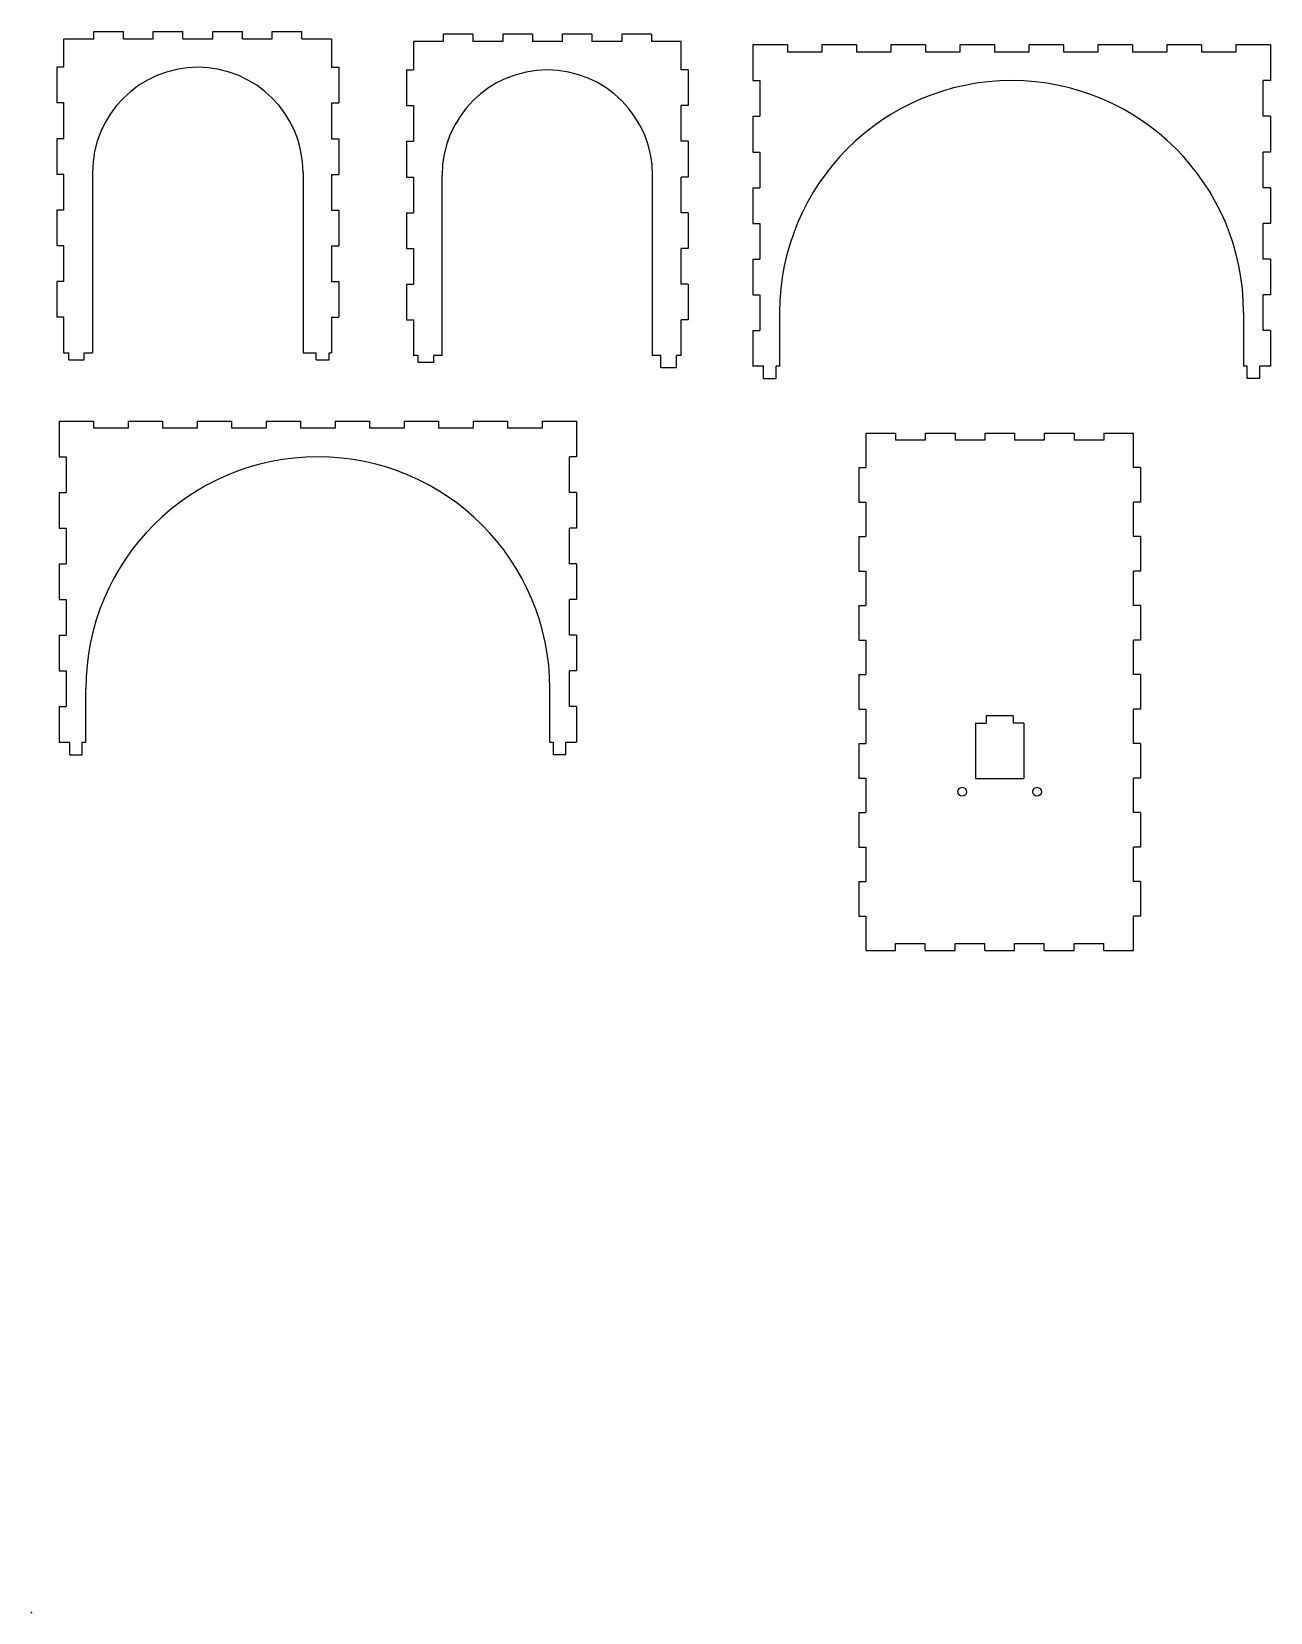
# Model space of a CAD drawing. Header units: centimetres. Extents: x 0 to 69.4, y 0 to 88.6.
import ezdxf

# ---------------------------------------------------------------- set-up
doc = ezdxf.new("R2010")
doc.units = ezdxf.units.CM
doc.header["$MEASUREMENT"] = 0
doc.layers.add('camholder v1_VISIBLE', color=7, linetype='Continuous')

msp = doc.modelspace()

# ---------------------------------------------------------------- linework, layer by layer
at = {"layer": 'camholder v1_VISIBLE'}
for p, q in [((3.478, 88.188), (3.478, 88.588)), ((3.478, 88.588), (5.145, 88.588)), ((5.145, 88.188), (5.145, 88.588)), ((6.812, 88.188), (6.812, 88.588)), ((6.812, 88.588), (8.478, 88.588)), ((8.478, 88.188), (8.478, 88.588)), ((10.145, 88.188), (10.145, 88.588)), ((10.145, 88.588), (11.812, 88.588)), ((11.812, 88.188), (11.812, 88.588)), ((13.478, 88.588), (15.145, 88.588)), ((13.478, 88.188), (13.478, 88.588)), ((15.145, 88.188), (15.145, 88.588)), ((1.812, 86.588), (1.812, 88.188)), ((1.812, 88.188), (3.478, 88.188)), ((5.145, 88.188), (6.812, 88.188)), ((8.478, 88.188), (10.145, 88.188)), ((11.812, 88.188), (13.478, 88.188)), ((15.145, 88.188), (16.812, 88.188)), ((16.812, 88.188), (16.812, 86.588)), ((21.398, 88.039), (21.398, 86.439)), ((23.064, 88.039), (21.398, 88.039)), ((23.064, 88.439), (23.064, 88.039)), ((24.731, 88.439), (23.064, 88.439)), ((24.731, 88.439), (24.731, 88.039)), ((26.398, 88.039), (24.731, 88.039)), ((26.398, 88.439), (26.398, 88.039)), ((28.064, 88.439), (26.398, 88.439)), ((28.064, 88.439), (28.064, 88.039)), ((29.731, 88.039), (28.064, 88.039)), ((29.731, 88.439), (29.731, 88.039)), ((31.398, 88.439), (29.731, 88.439)), ((31.398, 88.439), (31.398, 88.039)), ((33.064, 88.039), (31.398, 88.039)), ((33.064, 88.439), (33.064, 88.039)), ((34.731, 88.439), (33.064, 88.439)), ((34.731, 88.439), (34.731, 88.039)), ((36.398, 88.039), (34.731, 88.039)), ((36.398, 86.439), (36.398, 88.039)), ((42.346, 87.841), (40.413, 87.841)), ((40.413, 87.841), (40.413, 85.841)), ((42.346, 87.841), (42.346, 87.441)), ((44.279, 87.841), (44.279, 87.441)), ((46.213, 87.841), (44.279, 87.841)), ((46.213, 87.841), (46.213, 87.441)), ((48.146, 87.841), (48.146, 87.441)), ((50.079, 87.841), (48.146, 87.841)), ((50.079, 87.841), (50.079, 87.441)), ((52.013, 87.841), (52.013, 87.441)), ((53.946, 87.841), (52.013, 87.841)), ((53.946, 87.841), (53.946, 87.441)), ((55.879, 87.841), (55.879, 87.441)), ((57.813, 87.841), (55.879, 87.841)), ((57.813, 87.841), (57.813, 87.441)), ((59.746, 87.841), (59.746, 87.441)), ((61.679, 87.841), (59.746, 87.841)), ((61.679, 87.841), (61.679, 87.441)), ((63.613, 87.841), (63.613, 87.441)), ((65.546, 87.841), (63.613, 87.841)), ((65.546, 87.841), (65.546, 87.441)), ((69.413, 87.841), (67.479, 87.841)), ((67.479, 87.841), (67.479, 87.441)), ((69.413, 87.841), (69.413, 85.841)), ((44.279, 87.441), (42.346, 87.441)), ((48.146, 87.441), (46.213, 87.441)), ((52.013, 87.441), (50.079, 87.441)), ((55.879, 87.441), (53.946, 87.441)), ((59.746, 87.441), (57.813, 87.441)), ((63.613, 87.441), (61.679, 87.441)), ((67.479, 87.441), (65.546, 87.441)), ((1.812, 86.588), (1.412, 86.588)), ((1.412, 86.588), (1.412, 84.588)), ((16.812, 86.588), (17.212, 86.588)), ((17.212, 86.588), (17.212, 84.588)), ((20.998, 86.439), (21.398, 86.439)), ((20.998, 86.439), (20.998, 84.439)), ((36.798, 86.439), (36.398, 86.439)), ((36.798, 86.439), (36.798, 84.439)), ((40.413, 85.841), (40.813, 85.841)), ((40.813, 85.841), (40.813, 83.841)), ((69.413, 85.841), (69.013, 85.841)), ((69.013, 83.841), (69.013, 85.841)), ((1.812, 84.588), (1.412, 84.588)), ((1.812, 82.588), (1.812, 84.588)), ((16.812, 84.588), (17.212, 84.588)), ((16.812, 84.588), (16.812, 82.588)), ((20.998, 84.439), (21.398, 84.439)), ((21.398, 84.439), (21.398, 82.439)), ((36.798, 84.439), (36.398, 84.439)), ((36.398, 82.439), (36.398, 84.439)), ((40.413, 83.841), (40.813, 83.841)), ((40.413, 83.841), (40.413, 81.841)), ((69.413, 83.841), (69.013, 83.841)), ((69.413, 83.841), (69.413, 81.841)), ((1.412, 82.588), (1.412, 80.588)), ((1.812, 82.588), (1.412, 82.588)), ((16.812, 82.588), (17.212, 82.588)), ((17.212, 82.588), (17.212, 80.588)), ((20.998, 82.439), (20.998, 80.439)), ((20.998, 82.439), (21.398, 82.439)), ((36.798, 82.439), (36.398, 82.439)), ((36.798, 82.439), (36.798, 80.439)), ((40.413, 81.841), (40.813, 81.841)), ((40.813, 81.841), (40.813, 79.841)), ((69.413, 81.841), (69.013, 81.841)), ((69.013, 79.841), (69.013, 81.841)), ((3.412, 80.688), (3.412, 70.588)), ((15.212, 80.688), (15.212, 70.588)), ((1.812, 80.588), (1.412, 80.588)), ((1.812, 78.588), (1.812, 80.588)), ((16.812, 80.588), (17.212, 80.588)), ((16.812, 80.588), (16.812, 78.588)), ((20.998, 80.439), (21.398, 80.439)), ((21.398, 80.439), (21.398, 78.439)), ((22.998, 70.439), (22.998, 80.539)), ((34.798, 70.439), (34.798, 80.539)), ((36.798, 80.439), (36.398, 80.439)), ((36.398, 78.439), (36.398, 80.439)), ((40.413, 79.841), (40.813, 79.841)), ((40.413, 79.841), (40.413, 77.841)), ((69.413, 79.841), (69.013, 79.841)), ((69.413, 79.841), (69.413, 77.841)), ((1.812, 78.588), (1.412, 78.588)), ((1.412, 78.588), (1.412, 76.588)), ((16.812, 78.588), (17.212, 78.588)), ((17.212, 78.588), (17.212, 76.588)), ((20.998, 78.439), (21.398, 78.439)), ((20.998, 78.439), (20.998, 76.439)), ((36.798, 78.439), (36.398, 78.439)), ((36.798, 78.439), (36.798, 76.439)), ((40.413, 77.841), (40.813, 77.841)), ((40.813, 77.841), (40.813, 75.841)), ((69.013, 75.841), (69.013, 77.841)), ((69.413, 77.841), (69.013, 77.841)), ((1.812, 76.588), (1.412, 76.588)), ((1.812, 74.588), (1.812, 76.588)), ((16.812, 76.588), (17.212, 76.588)), ((16.812, 76.588), (16.812, 74.588)), ((20.998, 76.439), (21.398, 76.439)), ((21.398, 76.439), (21.398, 74.439)), ((36.798, 76.439), (36.398, 76.439)), ((36.398, 74.439), (36.398, 76.439)), ((40.413, 75.841), (40.813, 75.841)), ((40.413, 75.841), (40.413, 73.841)), ((69.413, 75.841), (69.013, 75.841)), ((69.413, 75.841), (69.413, 73.841)), ((1.412, 74.588), (1.412, 72.588)), ((1.812, 74.588), (1.412, 74.588)), ((16.812, 74.588), (17.212, 74.588)), ((17.212, 74.588), (17.212, 72.588)), ((20.998, 74.439), (20.998, 72.439)), ((20.998, 74.439), (21.398, 74.439)), ((36.798, 74.439), (36.398, 74.439)), ((36.798, 74.439), (36.798, 72.439)), ((40.413, 73.841), (40.813, 73.841)), ((40.813, 73.841), (40.813, 71.841)), ((69.413, 73.841), (69.013, 73.841)), ((69.013, 71.841), (69.013, 73.841)), ((41.913, 72.841), (41.913, 69.841)), ((67.913, 72.841), (67.913, 69.841)), ((1.812, 72.588), (1.412, 72.588)), ((1.812, 70.588), (1.812, 72.588)), ((16.812, 72.588), (16.812, 70.588)), ((16.812, 72.588), (17.212, 72.588)), ((20.998, 72.439), (21.398, 72.439)), ((21.398, 72.439), (21.398, 70.439)), ((36.398, 70.439), (36.398, 72.439)), ((36.798, 72.439), (36.398, 72.439)), ((40.413, 71.841), (40.413, 69.841)), ((40.413, 71.841), (40.813, 71.841)), ((69.413, 71.841), (69.013, 71.841)), ((69.413, 71.841), (69.413, 69.841)), ((1.812, 70.588), (2.078, 70.588)), ((2.078, 70.188), (2.078, 70.588)), ((2.078, 70.188), (2.945, 70.188)), ((2.945, 70.588), (3.412, 70.588)), ((2.945, 70.188), (2.945, 70.588)), ((15.212, 70.588), (15.945, 70.588)), ((15.945, 70.188), (15.945, 70.588)), ((15.945, 70.188), (16.678, 70.188)), ((16.678, 70.588), (16.812, 70.588)), ((16.678, 70.188), (16.678, 70.588)), ((21.664, 70.439), (21.398, 70.439)), ((21.664, 70.039), (21.664, 70.439)), ((22.531, 70.039), (21.664, 70.039)), ((22.531, 70.039), (22.531, 70.439)), ((22.998, 70.439), (22.531, 70.439)), ((35.264, 70.439), (34.798, 70.439)), ((35.264, 69.739), (35.264, 70.439)), ((36.398, 70.439), (36.131, 70.439)), ((36.131, 69.739), (36.131, 70.439)), ((36.131, 69.739), (35.264, 69.739)), ((41.013, 69.841), (40.413, 69.841)), ((41.013, 69.141), (41.013, 69.841)), ((41.013, 69.141), (41.713, 69.141)), ((41.913, 69.841), (41.713, 69.841)), ((41.713, 69.141), (41.713, 69.841)), ((68.113, 69.841), (67.913, 69.841)), ((68.113, 69.141), (68.113, 69.841)), ((68.813, 69.141), (68.113, 69.141)), ((69.413, 69.841), (68.813, 69.841)), ((68.813, 69.141), (68.813, 69.841)), ((1.54, 66.759), (3.473, 66.759)), ((1.54, 66.759), (1.54, 64.759)), ((3.473, 66.759), (3.473, 66.359)), ((5.406, 66.759), (5.406, 66.359)), ((5.406, 66.759), (7.34, 66.759)), ((7.34, 66.759), (7.34, 66.359)), ((9.273, 66.759), (9.273, 66.359)), ((9.273, 66.759), (11.206, 66.759)), ((11.206, 66.759), (11.206, 66.359)), ((13.14, 66.759), (13.14, 66.359)), ((13.14, 66.759), (15.073, 66.759)), ((15.073, 66.759), (15.073, 66.359)), ((17.006, 66.759), (18.94, 66.759)), ((17.006, 66.759), (17.006, 66.359)), ((18.94, 66.759), (18.94, 66.359)), ((20.873, 66.759), (20.873, 66.359)), ((20.873, 66.759), (22.806, 66.759)), ((22.806, 66.759), (22.806, 66.359)), ((24.74, 66.759), (24.74, 66.359)), ((24.74, 66.759), (26.673, 66.759)), ((26.673, 66.759), (26.673, 66.359)), ((28.606, 66.759), (28.606, 66.359)), ((28.606, 66.759), (30.54, 66.759)), ((30.54, 66.759), (30.54, 64.759)), ((5.406, 66.359), (3.473, 66.359)), ((9.273, 66.359), (7.34, 66.359)), ((13.14, 66.359), (11.206, 66.359)), ((17.006, 66.359), (15.073, 66.359)), ((20.873, 66.359), (18.94, 66.359)), ((24.74, 66.359), (22.806, 66.359)), ((28.606, 66.359), (26.673, 66.359)), ((46.744, 66.087), (46.744, 64.154)), ((46.744, 66.087), (48.411, 66.087)), ((48.411, 66.087), (48.411, 65.687)), ((50.077, 65.687), (48.411, 65.687)), ((50.077, 66.087), (50.077, 65.687)), ((50.077, 66.087), (51.744, 66.087)), ((51.744, 66.087), (51.744, 65.687)), ((53.411, 65.687), (51.744, 65.687)), ((53.411, 66.087), (55.077, 66.087)), ((53.411, 66.087), (53.411, 65.687)), ((55.077, 66.087), (55.077, 65.687)), ((56.744, 65.687), (55.077, 65.687)), ((56.744, 66.087), (56.744, 65.687)), ((56.744, 66.087), (58.411, 66.087)), ((58.411, 66.087), (58.411, 65.687)), ((60.077, 65.687), (58.411, 65.687)), ((60.077, 66.087), (60.077, 65.687)), ((60.077, 66.087), (61.744, 66.087)), ((61.744, 64.154), (61.744, 66.087)), ((1.54, 64.759), (1.94, 64.759)), ((1.94, 64.759), (1.94, 62.759)), ((30.54, 64.759), (30.14, 64.759)), ((30.14, 62.759), (30.14, 64.759)), ((46.344, 64.154), (46.344, 62.22)), ((46.344, 64.154), (46.744, 64.154)), ((62.144, 64.154), (61.744, 64.154)), ((62.144, 64.154), (62.144, 62.22)), ((1.54, 62.759), (1.54, 60.759)), ((1.54, 62.759), (1.94, 62.759)), ((30.54, 62.759), (30.14, 62.759)), ((30.54, 62.759), (30.54, 60.759)), ((46.344, 62.22), (46.744, 62.22)), ((46.744, 62.22), (46.744, 60.287)), ((61.744, 60.287), (61.744, 62.22)), ((62.144, 62.22), (61.744, 62.22)), ((1.54, 60.759), (1.94, 60.759)), ((1.94, 60.759), (1.94, 58.759)), ((30.54, 60.759), (30.14, 60.759)), ((30.14, 58.759), (30.14, 60.759)), ((46.344, 60.287), (46.344, 58.354)), ((46.344, 60.287), (46.744, 60.287)), ((62.144, 60.287), (61.744, 60.287)), ((62.144, 60.287), (62.144, 58.354)), ((1.54, 58.759), (1.54, 56.759)), ((1.54, 58.759), (1.94, 58.759)), ((30.54, 58.759), (30.14, 58.759)), ((30.54, 58.759), (30.54, 56.759)), ((46.344, 58.354), (46.744, 58.354)), ((46.744, 58.354), (46.744, 56.42)), ((62.144, 58.354), (61.744, 58.354)), ((61.744, 56.42), (61.744, 58.354)), ((1.54, 56.759), (1.94, 56.759)), ((1.94, 56.759), (1.94, 54.759)), ((30.54, 56.759), (30.14, 56.759)), ((30.14, 54.759), (30.14, 56.759)), ((46.344, 56.42), (46.744, 56.42)), ((46.344, 56.42), (46.344, 54.487)), ((62.144, 56.42), (61.744, 56.42)), ((62.144, 56.42), (62.144, 54.487)), ((1.54, 54.759), (1.54, 52.759)), ((1.54, 54.759), (1.94, 54.759)), ((30.54, 54.759), (30.14, 54.759)), ((30.54, 54.759), (30.54, 52.759)), ((46.344, 54.487), (46.744, 54.487)), ((46.744, 54.487), (46.744, 52.554)), ((62.144, 54.487), (61.744, 54.487)), ((61.744, 52.554), (61.744, 54.487)), ((1.54, 52.759), (1.94, 52.759)), ((1.94, 52.759), (1.94, 50.759)), ((30.14, 50.759), (30.14, 52.759)), ((30.54, 52.759), (30.14, 52.759)), ((46.344, 52.554), (46.344, 50.62)), ((46.344, 52.554), (46.744, 52.554)), ((62.144, 52.554), (61.744, 52.554)), ((62.144, 52.554), (62.144, 50.62)), ((3.04, 48.759), (3.04, 51.759)), ((29.04, 48.759), (29.04, 51.759)), ((1.54, 50.759), (1.54, 48.759)), ((1.54, 50.759), (1.94, 50.759)), ((30.54, 50.759), (30.14, 50.759)), ((30.54, 50.759), (30.54, 48.759)), ((46.344, 50.62), (46.744, 50.62)), ((46.744, 50.62), (46.744, 48.687)), ((61.744, 48.687), (61.744, 50.62)), ((62.144, 50.62), (61.744, 50.62)), ((52.894, 49.837), (53.494, 49.837)), ((52.894, 49.837), (52.894, 46.737)), ((54.994, 50.237), (53.494, 50.237)), ((53.494, 50.237), (53.494, 49.837)), ((54.994, 50.237), (54.994, 49.837)), ((55.594, 49.837), (54.994, 49.837)), ((55.594, 49.837), (55.594, 46.737)), ((1.54, 48.759), (2.14, 48.759)), ((2.14, 48.059), (2.14, 48.759)), ((2.84, 48.059), (2.84, 48.759)), ((2.84, 48.759), (3.04, 48.759)), ((29.04, 48.759), (29.24, 48.759)), ((29.24, 48.059), (29.24, 48.759)), ((29.94, 48.759), (30.54, 48.759)), ((29.94, 48.059), (29.94, 48.759)), ((2.14, 48.059), (2.84, 48.059)), ((29.94, 48.059), (29.24, 48.059)), ((46.344, 48.687), (46.744, 48.687)), ((46.344, 48.687), (46.344, 46.754)), ((62.144, 48.687), (61.744, 48.687)), ((62.144, 48.687), (62.144, 46.754)), ((46.344, 46.754), (46.744, 46.754)), ((46.744, 46.754), (46.744, 44.82)), ((52.894, 46.737), (55.594, 46.737)), ((62.144, 46.754), (61.744, 46.754)), ((61.744, 44.82), (61.744, 46.754)), ((46.344, 44.82), (46.344, 42.887)), ((46.344, 44.82), (46.744, 44.82)), ((62.144, 44.82), (61.744, 44.82)), ((62.144, 44.82), (62.144, 42.887)), ((46.344, 42.887), (46.744, 42.887)), ((46.744, 42.887), (46.744, 40.954)), ((62.144, 42.887), (61.744, 42.887)), ((61.744, 40.954), (61.744, 42.887)), ((46.344, 40.954), (46.344, 39.02)), ((46.344, 40.954), (46.744, 40.954)), ((62.144, 40.954), (61.744, 40.954)), ((62.144, 40.954), (62.144, 39.02)), ((46.344, 39.02), (46.744, 39.02)), ((46.744, 39.02), (46.744, 37.087)), ((61.744, 37.087), (61.744, 39.02)), ((62.144, 39.02), (61.744, 39.02)), ((48.411, 37.487), (50.077, 37.487)), ((48.411, 37.087), (48.411, 37.487)), ((50.077, 37.087), (50.077, 37.487)), ((51.744, 37.487), (53.411, 37.487)), ((51.744, 37.087), (51.744, 37.487)), ((53.411, 37.087), (53.411, 37.487)), ((55.077, 37.487), (56.744, 37.487)), ((55.077, 37.087), (55.077, 37.487)), ((56.744, 37.087), (56.744, 37.487)), ((58.411, 37.487), (60.077, 37.487)), ((58.411, 37.087), (58.411, 37.487)), ((60.077, 37.087), (60.077, 37.487)), ((46.744, 37.087), (48.411, 37.087)), ((50.077, 37.087), (51.744, 37.087)), ((53.411, 37.087), (55.077, 37.087)), ((56.744, 37.087), (58.411, 37.087)), ((60.077, 37.087), (61.744, 37.087))]:
    msp.add_line(p, q, dxfattribs=at)
for centre in [(52.144, 45.987), (56.344, 45.987)]:
    msp.add_circle(centre, 0.25, dxfattribs=at)
for centre, radius in [((9.312, 80.688), 5.9), ((28.898, 80.539), 5.9), ((54.913, 72.841), 13), ((16.04, 51.759), 13)]:
    msp.add_arc(centre, radius, 0, 180, dxfattribs=at)
msp.add_point((0, 0), dxfattribs=at)

doc.saveas('drawing.dxf')
